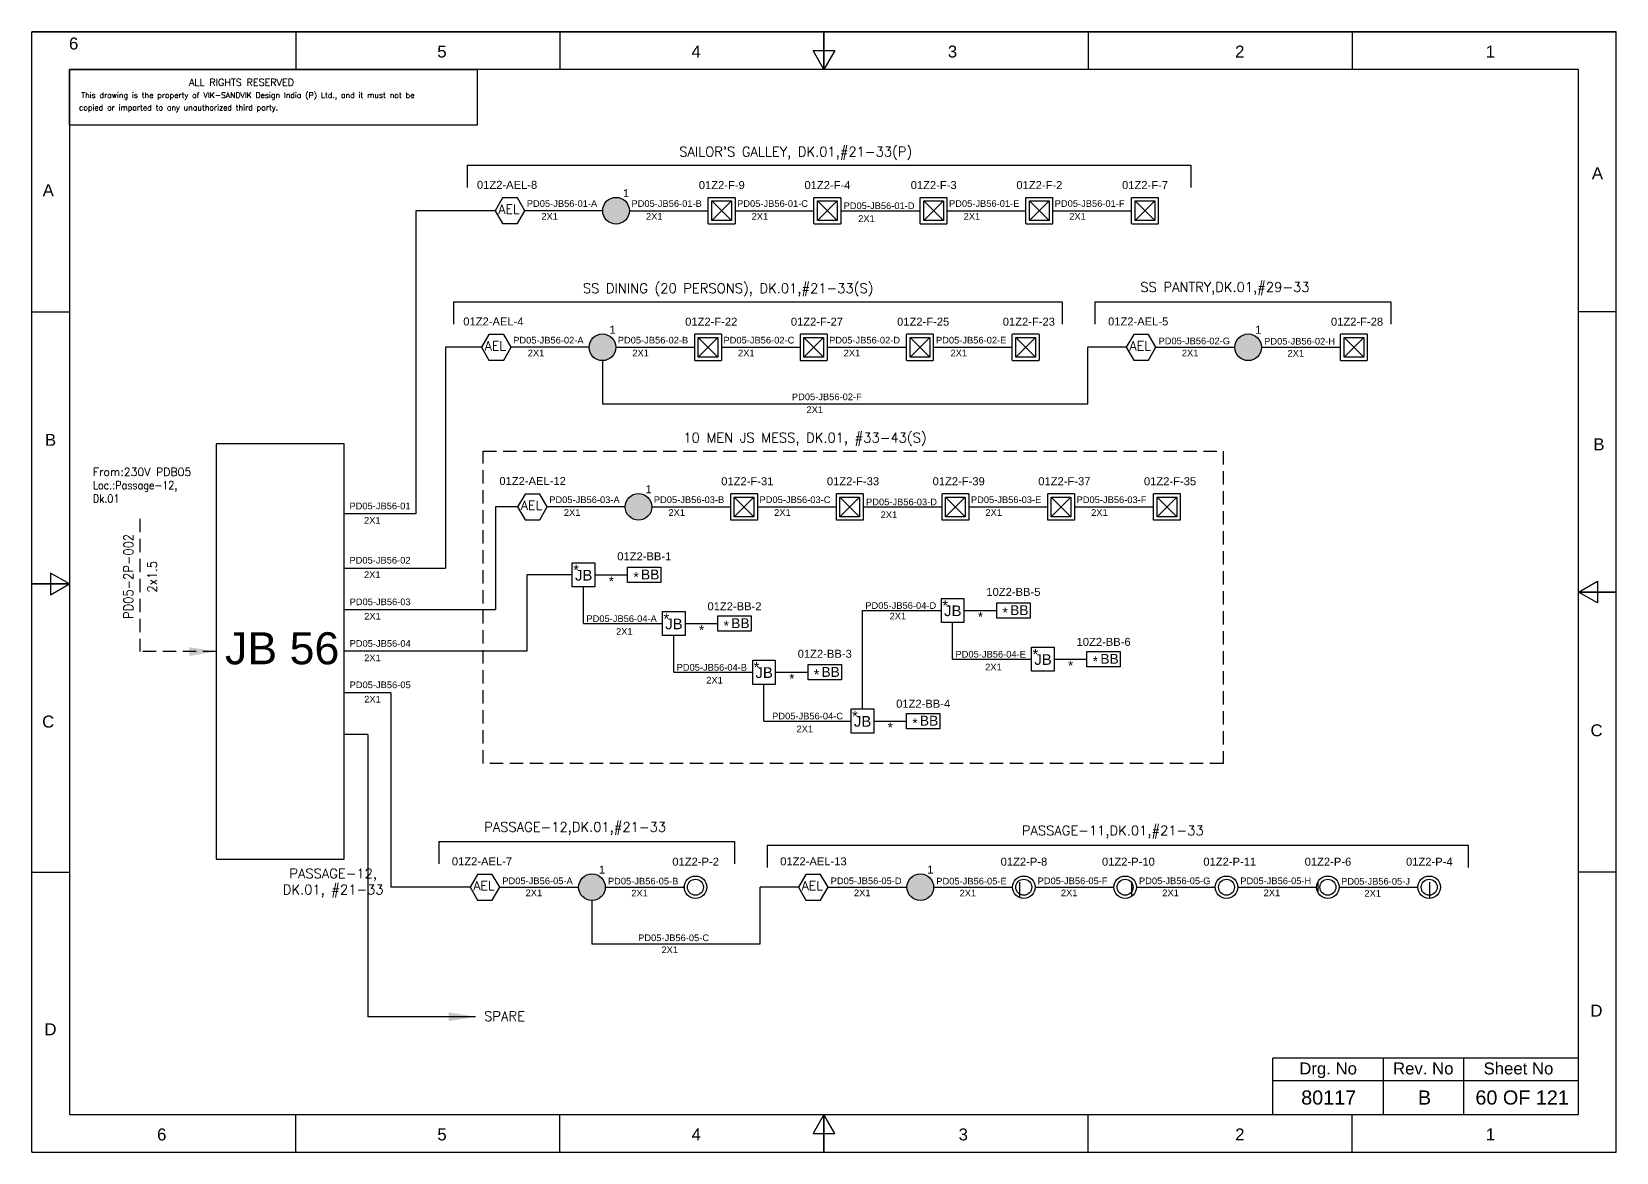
# Model space of a CAD drawing. Header units: inches. Extents: x -3311 to 1429, y -713 to 2436.
# Drawn here: x -2979.2 to -2682.2, y 659.9 to 870 of the extents above; entities that cross this region are included whole.
import ezdxf
from ezdxf.enums import TextEntityAlignment as Align

# ---------------------------------------------------------------- set-up
doc = ezdxf.new("R2010")
doc.units = ezdxf.units.IN
doc.linetypes.add('HIDDEN', pattern=[0.375, 0.25, -0.125])
doc.linetypes.add('SOLID', pattern=[0])
for name, color, linetype in [('BB', 7, 'Continuous'), ('Fmount', 7, 'Continuous'), ('LINE', 3, 'SOLID')]:
    doc.layers.add(name, color=color, linetype=linetype)
for name, color, linetype, lineweight in [('ELEC_TXT-025', 1, 'Continuous', 25), ('HEL-025', 1, 'Continuous', 25), ('HEL-035', 2, 'Continuous', 35)]:
    doc.layers.add(name, color=color, linetype=linetype, lineweight=lineweight)
doc.styles.add('_NORMAL', font='arial.ttf')
doc.styles.add('ROMAN S', font='romans.shx')
doc.styles.add('ROMANS', font='simplex.shx', dxfattribs={"width": 0.88})
doc.styles.get("Standard").update_dxf_attribs({"font": 'arial.ttf'})
doc.dimstyles.get("Standard").update_dxf_attribs({"dimtxt": 0.18, "dimasz": 0.18, "dimexe": 0.18, "dimexo": 0.0625, "dimgap": 0.09, "dimtad": 0, "dimtih": 1, "dimtoh": 1, "dimdec": 4, "dimzin": 0, "dimdsep": 46, "dimtxsty": 'Standard', "dimcen": 0.09, "dimadec": 0, "dimazin": 0, "dimtfac": 1, "dimtdec": 4, "dimtofl": 0, "dimtmove": 0, "dimatfit": 3, "dimfxl": 1, "dimtolj": 1, "dimtzin": 0, "dimarcsym": 0})
pattern_1 = [(0, (0, 0), (0, 6.985), [5.08, -1.905]), (90, (0, 0), (-6.985, 4e-16), [5.08, -1.905])]

# ---------------------------------------------------------------- blocks, each defined once
blk = doc.blocks.new('AEL')
at = {"color": 4}
blk.add_lwpolyline([(989.9752931674598, -190.0937488762077), (992.7522595313308, -190.0937488762077), (994.140742713266, -187.6888254596407), (992.7522595313308, -185.2839020430737), (989.9752931674598, -185.2839020430737), (988.5868099855245, -187.6888254596407)], close=True, dxfattribs=at)
at = {"color": 4, "style": 'ROMANS'}
blk.add_text('AEL', height=1.725, dxfattribs=at).set_placement((989.1959836497424, -188.2711585409042))
blk = doc.blocks.new('AEL_L')
blk.add_blockref('AEL', (0, 0))
blk.add_attdef('TAG_NO', (986.5509174898416, -183.5896636619281), '', height=1.5)
blk = doc.blocks.new('FIXED_KEY_SWITCH')
h = blk.add_hatch(color=1)
h.dxf.hatch_style = 1
edge = h.paths.add_edge_path()
edge.add_arc((848.1293472096052, 1737.458094578189), 2.5, 0, 360)
at = {"color": 1}
blk.add_circle((848.1293472096052, 1737.458094578189), 2.5, dxfattribs=at)
at = {"color": 7, "insert": (849.4370786624187, 1741.499464984656), "char_height": 1.5, "attachment_point": 1, "style": '_NORMAL'}
blk.add_mtext_dynamic_manual_height_columns('1', width=1.5, gutter_width=7.5, heights=[0], dxfattribs=at)
blk = doc.blocks.new('SWT')
blk.add_blockref('FIXED_KEY_SWITCH', (0, 0))
blk.add_attdef('TAG_NO', (844.5529265958943, 1741.112352781243), '', height=1.5)
blk = doc.blocks.new('1')
h = blk.add_hatch()
h.set_pattern_fill('ANGLE', color=6)
h.set_pattern_definition(pattern_1)
h.paths.add_polyline_path([(303.2302353130694, 2044.429466900096, 1), (306.2249300712715, 2044.429466900096, 1)], flags=0)
h.paths.add_polyline_path([(302.6275826921704, 2044.429466900096, 1), (306.8275826921705, 2044.429466900096, 1)])
h.paths.add_polyline_path([(306.2249300712715, 2044.429466900096, -1), (303.2302353130694, 2044.429466900096, -1)], flags=16)
h = blk.add_hatch()
h.set_pattern_fill('ANGLE', color=6)
h.set_pattern_definition(pattern_1)
h.paths.add_polyline_path([(303.2302353130694, 2044.429466900096, 1), (306.2249300712715, 2044.429466900096, 1)])
at = {"color": 6}
for radius in [2.099999999999999, 1.497347379101032]:
    blk.add_circle((304.7275826921705, 2044.429466900096), radius, dxfattribs=at)
blk = doc.blocks.new('LED PENDENT LIGHT 15W')
blk.add_blockref('1', (0, 0))
blk.add_attdef('TAG_NO', (301.6269754207697, 2048.098214413763), '', height=1.5)
blk = doc.blocks.new('LED FLUSH MOUNT')
for p, q in [((114817.5814173525, 79431.82363872256), (114604.2757797349, 79218.75747545897)), ((114604.2757797349, 79431.82363872256), (114817.5814173525, 79218.75747545897))]:
    blk.add_line(p, q)
blk.add_lwpolyline([(114571.9285985437, 79470.29055709078), (114849.9285985437, 79470.29055709078, -0.4142135623730951), (114855.9285985437, 79464.29055709078), (114855.9285985437, 79186.29055709078, -0.4142135623730951), (114849.9285985437, 79180.29055709078), (114571.9285985437, 79180.29055709078, -0.4142135623730951), (114565.9285985437, 79186.29055709078), (114565.9285985437, 79464.29055709078, -0.4142135623730951)], format="xyb", close=True)
blk.add_lwpolyline([(114604.2757797349, 79431.82363872256), (114817.5814173525, 79431.82363872256), (114817.5814173525, 79218.75747545897), (114604.2757797349, 79218.75747545897)], close=True)
blk = doc.blocks.new('LED Flush Mounted Light 22W')
blk.add_blockref('LED FLUSH MOUNT', (0, 0))
at = {"style": 'ROMANS', "width": 0.7}
blk.add_attdef('TAG_NO.:', (113905.2667606234, 79578.64476839203), '', height=250, dxfattribs=at)
blk = doc.blocks.new('fr')
at = {"color": 7, "linetype": 'Continuous'}
for p, q in [((33763.99041882888, 4500.404704292372), (33466.99094982888, 4500.404704292372)), ((33466.99094982888, 4500.404704292372), (33763.99041882888, 4500.404704292372)), ((33466.99094982888, 4290.333634292372), (33466.99094982888, 4500.404704292372)), ((33516.49086132888, 4500.404704292372), (33516.49086132888, 4493.331604292372)), ((33565.99077282888, 4500.404704292372), (33565.99077282888, 4493.331604292372)), ((33615.49068432888, 4500.404704292372), (33615.49068432888, 4493.331604292372)), ((33615.49068432888, 4493.331604292372), (33615.49068432888, 4500.404704292372)), ((33615.49068432888, 4500.404704292372), (33615.49068432888, 4493.331604292372)), ((33664.99059582888, 4500.404704292372), (33664.99059582888, 4493.331604292372)), ((33714.49050732888, 4500.404704292372), (33714.49050732888, 4493.331604292372)), ((33763.99041882888, 4290.333634292372), (33763.99041882888, 4500.404704292372)), ((33763.99041882888, 4290.333634292372), (33763.99041882888, 4500.404704292372)), ((33615.49068432888, 4493.331604292372), (33613.44882182088, 4496.868154292371)), ((33613.44882182088, 4496.868154292371), (33617.53254683689, 4496.868154292371)), ((33617.53254683689, 4496.868154292371), (33615.49068432888, 4493.331604292372)), ((33756.91731882888, 4493.331604292372), (33474.06404982888, 4493.331604292372)), ((33474.06404982888, 4493.331604292372), (33474.06404982888, 4297.406734292372)), ((33756.91731882888, 4297.406734292372), (33756.91731882888, 4493.331604292372)), ((33466.99094982888, 4447.886936792373), (33474.06404982888, 4447.886936792373)), ((33763.99041882888, 4447.886936792373), (33756.91731882888, 4447.886936792373)), ((33474.06404982888, 4396.869169292371), (33470.52749982888, 4398.911031800373)), ((33470.52749982888, 4398.911031800373), (33470.52749982888, 4394.827306784372)), ((33466.99094982888, 4396.869169292371), (33474.06404982888, 4396.869169292371)), ((33474.06404982888, 4396.869169292371), (33466.99094982888, 4396.869169292371)), ((33466.99094982888, 4396.869169292371), (33474.06404982888, 4396.869169292371)), ((33470.52749982888, 4394.827306784372), (33474.06404982888, 4396.869169292371)), ((33756.91731882888, 4395.369169292371), (33760.45386882887, 4397.411031800371)), ((33760.45386882887, 4397.411031800371), (33760.45386882887, 4393.327306784372)), ((33763.99041882888, 4395.369169292371), (33756.91731882888, 4395.369169292371)), ((33760.45386882887, 4393.327306784372), (33756.91731882888, 4395.369169292371)), ((33756.91731882888, 4395.369169292371), (33763.99041882888, 4395.369169292371)), ((33763.99041882888, 4395.369169292371), (33756.91731882888, 4395.369169292371)), ((33466.99094982888, 4342.851401792372), (33474.06404982888, 4342.851401792372)), ((33763.99041882888, 4342.851401792372), (33756.91731882888, 4342.851401792372)), ((33474.06404982888, 4297.406734292372), (33756.91731882888, 4297.406734292372)), ((33516.49086132888, 4290.333634292372), (33516.49086132888, 4297.406734292372)), ((33565.99077282888, 4290.333634292372), (33565.99077282888, 4297.406734292372)), ((33615.49068432888, 4297.406734292372), (33613.44882182088, 4293.870184292372)), ((33615.49068432888, 4290.333634292372), (33615.49068432888, 4297.406734292372)), ((33617.53254683689, 4293.870184292372), (33615.49068432888, 4297.406734292372)), ((33615.49068432888, 4297.406734292372), (33615.49068432888, 4290.333634292372)), ((33615.49068432888, 4290.333634292372), (33615.49068432888, 4297.406734292372)), ((33664.99059582888, 4290.333634292372), (33664.99059582888, 4297.406734292372)), ((33714.49050732888, 4290.333634292372), (33714.49050732888, 4297.406734292372)), ((33613.44882182088, 4293.870184292372), (33617.53254683689, 4293.870184292372)), ((33466.99094982888, 4290.333634292372), (33763.99041882888, 4290.333634292372)), ((33466.99094982888, 4290.333634292372), (33763.99041882888, 4290.333634292372))]:
    blk.add_line(p, q, dxfattribs=at)
at = {"color": 7, "style": '_NORMAL'}
for s, p in [('6', (33474.85554122253, 4498.184568051995)), ('5', (33543.88086868043, 4496.684568051995)), ('4', (33591.52292783513, 4496.684568051995)), ('3', (33639.57026672662, 4496.684568051994)), ('2', (33693.41447692277, 4496.684568051995)), ('1', (33740.39470872623, 4496.684568051995)), ('A', (33760.45386882887, 4473.878661882723)), ('A', (33470.10256842159, 4470.684646417788)), ('B', (33470.52499920517, 4423.895143770592)), ('B', (33760.73536651571, 4423.056339053171)), ('C', (33470.08476970382, 4371.074991954313)), ('C', (33760.28539060379, 4369.440827315858)), ('D', (33760.2726824658, 4316.886883350412)), ('D', (33470.50885169667, 4313.392487638034)), ('6', (33491.36728552911, 4293.686598051996)), ('5', (33543.89261298701, 4293.686598051996)), ('4', (33591.53467214172, 4293.686598051996)), ('3', (33641.59491144936, 4293.686598051996)), ('2', (33693.42622122935, 4293.686598051996)), ('1', (33740.40645303282, 4293.686598051996))]:
    blk.add_text(s, height=2.245709249999999, dxfattribs=at).set_placement(p, align=Align.MIDDLE_CENTER)
blk = doc.blocks.new('bunk_light')
blk.add_lwpolyline([(17772.6153376319, 202985.8680182989), (18111.61633732123, 202985.8680182989), (18111.61633732123, 202830.1958095438), (17772.6153376319, 202830.1958095438)], close=True)
at = {"char_height": 100, "attachment_point": 1}
for s, insert in [('*', (17831.10352993814, 202936.6558869556)), ('BB', (17909.15859820797, 202961.6062440904))]:
    blk.add_mtext_dynamic_manual_height_columns(s, width=182.5954301011697, gutter_width=7.5, heights=[0], dxfattribs=dict(at, insert=insert))
blk = doc.blocks.new('LED_BUNK _LIGHT')
at = {"xscale": 0.8, "yscale": 0.8, "zscale": 0.8}
blk.add_blockref('bunk_light', (4435.88410588033, 38936.16159859719), dxfattribs=at)
at = {"style": 'ROMAN S', "width": 0.7}
blk.add_attdef('TAG_NO:', text='', height=250, dxfattribs=at).set_placement((18766.52006118232, 201415.2856696852), align=Align.CENTER)
blk = doc.blocks.new('A$C4BAD7D21')
at = {"layer": 'HEL-025'}
blk.add_lwpolyline([(-34000.00013845507, -7.23888515495e-05), (-34000.00013845501, 2086.008166713233), (-18713.72949524718, 2086.008166713277), (-18713.72949524724, -7.23888078937e-05)], close=True, dxfattribs=at)
at = {"layer": 'HEL-025', "style": 'ROMANS'}
for s, p in [('This drawing is the property of VIK-SANDVIK Design India (P) Ltd., and it must not be', (-33557.56104603212, 1015.847137906297)), (' copied or imparted to any unauthorized third party.', (-33784.71575493622, 550.1417873854515))]:
    blk.add_text(s, height=210, dxfattribs=at).set_placement(p)
at = {"layer": 'HEL-035', "style": 'ROMANS'}
blk.add_text('     ALL RIGHTS RESERVED', height=262.5, dxfattribs=at).set_placement((-30497.35732344113, 1475.667350434829))
blk = doc.blocks.new('JB')
blk.add_lwpolyline([(1661.354836109819, 1973.015490007485), (1665.586223044087, 1973.015490007485), (1665.586223044087, 1968.503420436695), (1661.354836109819, 1968.503420436695)], close=True)
at = {"color": 7}
for s, p in [('*', (1661.53748470097, 1970.678877920027)), ('JB', (1661.872987417942, 1969.694719180602))]:
    blk.add_text(s, height=2, dxfattribs=at).set_placement(p)
blk = doc.blocks.new('JB_FOR_BUNKLIGHT')
blk.add_blockref('JB', (0, 0))
blk.add_attdef('TAG_NO:', (1659.455903581978, 1975.187334368848), '', height=1.5)

msp = doc.modelspace()

# ---------------------------------------------------------------- linework, layer by layer
for p, q in [((-2897.598123908577, 845.0020153638379, -0.0541218630375611), (-2761.977433858768, 845.0020153638374, -0.0541218630375611)), ((-2907.236398901956, 836.4529410288523), (-2907.236398901956, 779.6333401261328)), ((-2892.354544096833, 836.4529410288533), (-2907.236398901956, 836.4529410288521)), ((-2872.197061469822, 836.4529410288533), (-2886.800611369091, 836.4529410288533)), ((-2900.154039118115, 819.3924251203642, -0.0541218630375611), (-2786.106394041088, 819.3924251203633, -0.0541218630375611)), ((-2779.945522860536, 819.3924251203653, -0.0541218630375611), (-2724.482423538941, 819.3924251203653, -0.0541218630375611)), ((-2901.660326112952, 810.8433507853795), (-2901.66032611295, 769.4662930961567)), ((-2894.910459306371, 810.8433507853796), (-2901.660326112951, 810.8433507853796)), ((-2874.752976679359, 810.8433507853796), (-2889.356526578629, 810.8433507853796)), ((-2774.06385989764, 810.8433507853805), (-2781.239846345302, 810.8433507853803)), ((-2867.991083368917, 780.9311642949815), (-2882.594633268187, 780.9311642949815)), ((-2873.674830776088, 768.1847706564133), (-2867.529239633309, 768.1847706564133)), ((-2804.493856807531, 761.512659866137), (-2798.348265664752, 761.512659866137)), ((-2856.763720302699, 759.0527589773906), (-2850.61812915992, 759.0527589773906)), ((-2886.397747438802, 753.8630308242937), (-2920.642749246471, 753.8630308242937)), ((-2787.582746334142, 752.3806481871143), (-2781.437155191363, 752.3806481871143)), ((-2839.852609829311, 749.9207472983674), (-2833.707018686533, 749.9207472983674)), ((-2911.898166883955, 746.0613996883612), (-2920.642749246471, 746.0613996883612)), ((-2911.898166883955, 746.0613996883617), (-2911.898166883955, 709.6340230777123)), ((-2821.40496728092, 740.7887356193446), (-2815.259376138141, 740.7887356193446)), ((-2916.229251676981, 738.2597685524288), (-2920.642749246471, 738.2597685524288)), ((-2916.229251676981, 738.2597685524298), (-2916.229251676981, 685.3563396175022)), ((-2902.938017569736, 718.1830974126968, -0.0541218630375611), (-2847.474918248141, 718.1830974126968, -0.0541218630375611)), ((-2841.399144523947, 717.529091607972, -0.0541218630375611), (-2710.00054091329, 717.529091607972, -0.0541218630375611)), ((-2897.056354606839, 709.6340230777123), (-2911.898166883955, 709.6340230777123)), ((-2835.517481561052, 709.6340230777133), (-2842.693468008714, 709.6340230777128))]:
    msp.add_line(p, q)
at = {"color": 7, "linetype": 'Continuous'}
for p, q in [((-2689.293606721215, 677.6092398497047), (-2746.612481224929, 677.6092398497047)), ((-2746.612481224929, 667.0134650341498), (-2746.612481224929, 677.6092398497047)), ((-2725.839879569355, 667.0134650341498), (-2725.839879569355, 677.6092398497047)), ((-2710.823609813735, 667.0134650341498), (-2710.823609813735, 677.6092398497047)), ((-2746.612481224929, 673.426444778227), (-2689.293606721215, 673.426444778227))]:
    msp.add_line(p, q, dxfattribs=at)
msp.add_lwpolyline([(-2920.642749246471, 792.7636830717903), (-2944.64502550165, 792.7636830717903), (-2944.64502550165, 714.8627637855988), (-2920.642749246471, 714.8627637855988)], close=True)
at = {"linetype": 'HIDDEN', "ltscale": 10}
msp.add_lwpolyline([(-2894.600973792629, 791.3761577281234), (-2755.877686727777, 791.3761577281236), (-2755.877686727777, 732.8427629573526), (-2894.600973792629, 732.8427629573524)], close=True, dxfattribs=at)
msp.add_lwpolyline([(-2958.951116117716, 778.6910167457218), (-2958.951116117716, 753.8132234286944)], dxfattribs=at)
at = {"layer": 'LINE', "color": 0}
for p, q in [((-2897.598123908578, 845.0020153638379, -0.0541218630375611), (-2897.598123908578, 840.8124655550328, -0.0541218630375611)), ((-2761.977433858767, 845.0020153638379, -0.0541218630375611), (-2761.977433858767, 840.8124655550328, -0.0541218630375611)), ((-2867.197061469822, 836.4529410288533), (-2852.401644463567, 836.4529410288533)), ((-2847.390444463567, 836.4529410288533), (-2832.595027457312, 836.4529410288533)), ((-2827.583827457312, 836.4529410288533), (-2812.683867847126, 836.4529410288533)), ((-2807.672667847127, 836.4529410288533), (-2792.877250840872, 836.4529410288533)), ((-2787.866050840872, 836.4529410288533), (-2773.070633834617, 836.4529410288533)), ((-2900.154039118115, 819.3924251203642, -0.0541218630375611), (-2900.154039118115, 815.2028753115592, -0.0541218630375611)), ((-2786.106394041088, 819.3924251203642, -0.0541218630375611), (-2786.106394041088, 815.2028753115592, -0.0541218630375611)), ((-2779.945522860537, 819.3924251203653, -0.0541218630375611), (-2779.945522860537, 815.2028753115596, -0.0541218630375611)), ((-2724.482423538941, 819.3924251203653, -0.0541218630375611), (-2724.482423538941, 815.2028753115596, -0.0541218630375611)), ((-2869.75297667936, 810.8433507853796), (-2854.957559673104, 810.8433507853796)), ((-2849.946359673105, 810.8433507853796), (-2835.15094266685, 810.8433507853796)), ((-2830.13974266685, 810.8433507853803), (-2815.239783056664, 810.8433507853803)), ((-2810.228583056664, 810.8433507853803), (-2795.433166050409, 810.8433507853803)), ((-2768.509927169898, 810.8433507853805), (-2753.714510163643, 810.8433507853805)), ((-2748.714510163643, 810.8433507853805), (-2733.919093157388, 810.8433507853805)), ((-2907.236398901956, 779.6333401261328), (-2920.642749246472, 779.6333401261328)), ((-2888.148565995929, 780.931164294981), (-2892.302653567098, 780.931164294981)), ((-2892.302653567098, 780.931164294981), (-2892.302653567098, 761.6646619602252)), ((-2862.991083368917, 780.9311642949815), (-2848.195666362662, 780.9311642949815)), ((-2843.184466362662, 780.9311642949815), (-2828.389049356407, 780.9311642949815)), ((-2823.377849356409, 780.9311642949815), (-2808.582432350154, 780.9311642949815)), ((-2803.571232350156, 780.9311642949815), (-2788.7758153439, 780.9311642949815)), ((-2783.764615343901, 780.931164294982), (-2768.969198337646, 780.931164294982)), ((-2920.642749246471, 769.4662930961563), (-2901.66032611295, 769.4662930961567)), ((-2877.906217710355, 768.1847706564135), (-2886.397747438801, 768.1847706564135)), ((-2886.397747438801, 768.1847706564135), (-2886.397747438802, 753.8630308242937)), ((-2875.790524243222, 759.0527589773908), (-2875.790524243222, 765.9287358710183)), ((-2920.642749246472, 761.6646619602243), (-2892.302653567097, 761.664661960225)), ((-2823.520660748054, 743.0447704047401), (-2823.520660748054, 761.5126598661366)), ((-2823.520660748054, 761.512659866137), (-2808.725243741799, 761.512659866137)), ((-2875.790524243222, 759.0527589773908), (-2860.995107236967, 759.0527589773908)), ((-2806.609550274664, 752.3806481871145), (-2806.609550274664, 759.256625080742)), ((-2858.879413769834, 749.9207472983678), (-2858.879413769834, 756.7967241919953)), ((-2806.609550274664, 752.3806481871145), (-2791.814133268409, 752.3806481871145)), ((-2858.879413769834, 749.9207472983678), (-2844.083996763579, 749.9207472983678)), ((-2841.968303296445, 740.7887356193448), (-2841.968303296445, 747.6647125129723)), ((-2841.968303296445, 740.7887356193448), (-2825.636354215188, 740.7887356193448)), ((-2902.938017569736, 718.1830974126968, -0.0541218630375611), (-2902.938017569736, 713.9935476038918, -0.0541218630375611)), ((-2847.474918248141, 718.1830974126968, -0.0541218630375611), (-2847.474918248141, 713.9935476038918, -0.0541218630375611)), ((-2841.399144523949, 717.529091607972, -0.0541218630375611), (-2841.399144523949, 713.3395417991667, -0.0541218630375611)), ((-2710.000540913289, 717.529091607972, -0.0541218630375611), (-2710.000540913289, 713.3395417991667, -0.0541218630375611)), ((-2891.502421879097, 709.6340230777123), (-2876.707004872843, 709.6340230777123)), ((-2871.707004872842, 709.6340230777123), (-2856.911587866587, 709.6340230777123)), ((-2829.963548833309, 709.6340230777133), (-2815.168131827054, 709.6340230777133)), ((-2810.168131827055, 709.6340230777133), (-2795.3727148208, 709.6340230777133)), ((-2791.172714820799, 709.6340230777133), (-2776.377297814544, 709.6340230777133)), ((-2772.177297814544, 709.6340230777133, -0.0270609315187806), (-2757.38188080829, 709.6340230777133, -0.0270609315187806)), ((-2753.18188080829, 709.6340230777133, -0.0541218630375612), (-2738.386463802036, 709.6340230777133, -0.0541218630375612)), ((-2734.186463802036, 709.6340230777137, -0.0811827945563418), (-2719.391046795781, 709.6340230777137, -0.0811827945563418))]:
    msp.add_line(p, q, dxfattribs=at)
at = {"layer": 'LINE', "color": 7}
for p, q in [((-2781.239846345302, 800.2186448073079), (-2781.239846345302, 810.8433507853803)), ((-2872.252976679359, 808.3433507853803), (-2872.252976679359, 800.2186448073079)), ((-2872.252976679359, 800.2186448073079), (-2781.239846345302, 800.2186448073079)), ((-2874.207004872843, 707.1340230777128), (-2874.207004872843, 699.0093170996406)), ((-2842.693468008714, 699.0093170996406), (-2842.693468008714, 709.6340230777128)), ((-2874.207004872843, 699.0093170996406), (-2842.693468008714, 699.0093170996406))]:
    msp.add_line(p, q, dxfattribs=at)

# ---------------------------------------------------------------- block references
for name, p in [('fr', (-36446.2109255501, -3630.393269258223)), ('SWT', (-3717.826408679427, -901.0051535493359)), ('SWT', (-3720.382323888964, -926.6147437928091)), ('SWT', (-3599.343857373249, -926.6147437928082)), ('SWT', (-3713.620430578522, -956.5269302832074)), ('JB_FOR_BUNKLIGHT', (-4539.261053820174, -1202.574684565677)), ('JB_FOR_BUNKLIGHT', (-4470.080079851617, -1209.246795355953)), ('JB_FOR_BUNKLIGHT', (-4522.349943346787, -1211.7066962447)), ('JB_FOR_BUNKLIGHT', (-4453.16896937823, -1218.378807034976)), ('JB_FOR_BUNKLIGHT', (-4505.438832873398, -1220.838707923723)), ('JB_FOR_BUNKLIGHT', (-4486.991190325007, -1229.970719602745)), ('SWT', (-3722.336352082447, -1027.824071500477)), ('SWT', (-3660.797479036661, -1027.824071500476))]:
    msp.add_blockref(name, p)
ref = msp.add_blockref('AEL_L', (-3880.941354082358, 1024.141766488493))
ref.add_attrib('TAG_NO', '01Z2-AEL-8', (-2895.769122041073, 840.5521028265667), dxfattribs={"color": 4, "height": 1.5})
ref = msp.add_blockref('AEL_L', (-3883.497269291896, 998.5321762450208))
ref.add_attrib('TAG_NO', '01Z2-AEL-4', (-2898.325037250611, 814.942512583093), dxfattribs={"color": 4, "height": 1.5})
ref = msp.add_blockref('AEL_L', (-3762.650669883164, 998.5321762450213))
ref.add_attrib('TAG_NO', '01Z2-AEL-5', (-2777.478437841879, 814.942512583093), dxfattribs={"color": 4, "height": 1.5})
ref = msp.add_blockref('AEL_L', (-3876.735375981453, 968.619989754622))
ref.add_attrib('TAG_NO', '01Z2-AEL-12', (-2891.563143940168, 785.0303260926948), dxfattribs={"color": 4, "height": 1.5})
ref = msp.add_blockref('AEL_L', (-3885.643164592364, 897.3228485373528))
ref.add_attrib('TAG_NO', '01Z2-AEL-7', (-2900.470932551079, 713.7331848754249), dxfattribs={"color": 4, "height": 1.5})
ref = msp.add_blockref('LED PENDENT LIGHT 15W', (-3159.539170558758, -1334.795443822383))
ref.add_attrib('TAG_NO', '01Z2-P-2', (-2859.150224416936, 713.6713667149661), dxfattribs={"height": 1.5})
ref = msp.add_blockref('AEL_L', (-3824.104291546575, 897.3228485373538))
ref.add_attrib('TAG_NO', '01Z2-AEL-13', (-2838.932059505291, 713.7331848754255), dxfattribs={"color": 4, "height": 1.5})
ref = msp.add_blockref('LED PENDENT LIGHT 15W', (-3098.00029751297, -1334.795443822383))
ref.add_attrib('TAG_NO', '01Z2-P-8', (-2797.611351371148, 713.6713667149664), dxfattribs={"height": 1.5})
ref = msp.add_blockref('LED PENDENT LIGHT 15W', (-3079.004880506714, -1334.795443822383, -0.0270609315187806))
ref.add_attrib('TAG_NO', '01Z2-P-10', (-2778.615934364893, 713.6713667149664, -0.0270609315187806), dxfattribs={"height": 1.5})
ref = msp.add_blockref('LED PENDENT LIGHT 15W', (-3060.00946350046, -1334.795443822383, -0.0541218630375612))
ref.add_attrib('TAG_NO', '01Z2-P-11', (-2759.620517358639, 713.6713667149664, -0.0541218630375612), dxfattribs={"height": 1.5})
ref = msp.add_blockref('LED PENDENT LIGHT 15W', (-3041.014046494206, -1334.795443822383, -0.0811827945563418))
ref.add_attrib('TAG_NO', '01Z2-P-6', (-2740.625100352385, 713.6713667149664, -0.0811827945563418), dxfattribs={"height": 1.5})
ref = msp.add_blockref('LED PENDENT LIGHT 15W', (-3022.018629487951, -1334.795443822382, -0.0811827945563418))
ref.add_attrib('TAG_NO', '01Z2-P-4', (-2721.629683346129, 713.671366714967, -0.0811827945563418), dxfattribs={"height": 1.5})
at = {"layer": 'BB'}
ref = msp.add_blockref('LED_BUNK _LIGHT', (-3297.316855336023, -3868.905236812664), dxfattribs=dict(at, xscale=0.02304, yscale=0.02304, zscale=0.02304))
ref.add_attrib('TAG_NO:', '01Z2-BB-1', dxfattribs={"layer": '0', "height": 1.5}).set_placement((-2864.404419485973, 770.4649174870915, 2.336441878582653e-06), align=Align.BOTTOM_CENTER)
ref = msp.add_blockref('LED_BUNK _LIGHT', (-3228.135881367466, -3875.577347602941), dxfattribs=dict(at, xscale=0.02304, yscale=0.02304, zscale=0.02304))
ref.add_attrib('TAG_NO:', '10Z2-BB-5', dxfattribs={"layer": '0', "height": 1.5}).set_placement((-2795.223445517416, 763.7928066968142, 2.336441878582653e-06), align=Align.BOTTOM_CENTER)
ref = msp.add_blockref('LED_BUNK _LIGHT', (-3280.405744862634, -3878.037248491687), dxfattribs=dict(at, xscale=0.02304, yscale=0.02304, zscale=0.02304))
ref.add_attrib('TAG_NO:', '01Z2-BB-2', dxfattribs={"layer": '0', "height": 1.5}).set_placement((-2847.493309012584, 761.098658325916, 2.336441878582653e-06), align=Align.BOTTOM_CENTER)
ref = msp.add_blockref('LED_BUNK _LIGHT', (-3211.224770894077, -3884.709359281963), dxfattribs=dict(at, xscale=0.02304, yscale=0.02304, zscale=0.02304))
ref.add_attrib('TAG_NO:', '10Z2-BB-6', dxfattribs={"layer": '0', "height": 1.5}).set_placement((-2778.312335044027, 754.4265475356395, 2.336441878582653e-06), align=Align.BOTTOM_CENTER)
ref = msp.add_blockref('LED_BUNK _LIGHT', (-3263.494634389247, -3887.16926017071), dxfattribs=dict(at, xscale=0.02304, yscale=0.02304, zscale=0.02304))
ref.add_attrib('TAG_NO:', '01Z2-BB-3', dxfattribs={"layer": '0', "height": 1.5}).set_placement((-2830.582198539198, 752.2008941290455, 2.336441878582653e-06), align=Align.BOTTOM_CENTER)
ref = msp.add_blockref('LED_BUNK _LIGHT', (-3245.046991840855, -3896.301271849733), dxfattribs=dict(at, xscale=0.02304, yscale=0.02304, zscale=0.02304))
ref.add_attrib('TAG_NO:', '01Z2-BB-4', dxfattribs={"layer": '0', "height": 1.5}).set_placement((-2812.134555990805, 742.83463496787, 2.336441878582653e-06), align=Align.BOTTOM_CENTER)
at = {"layer": 'ELEC_TXT-025', "color": 0, "xscale": 0.005, "yscale": 0.005, "zscale": 0.005}
msp.add_blockref('A$C4BAD7D21', (-2802.146875028939, 852.5082942005834), dxfattribs=at)
at = {"layer": 'Fmount'}
ref = msp.add_blockref('LED Flush Mounted Light 22W', (-4832.100890646403, -534.288079797675), dxfattribs=dict(at, xscale=0.01728, yscale=0.01728, zscale=0.01728))
ref.add_attrib('TAG_NO.:', '01Z2-F-9', dxfattribs={"layer": '0', "height": 1.5}).set_placement((-2854.187406542198, 840.0574310152623), align=Align.BOTTOM_LEFT)
ref = msp.add_blockref('LED Flush Mounted Light 22W', (-4812.294273640147, -534.288079797675), dxfattribs=dict(at, xscale=0.01728, yscale=0.01728, zscale=0.01728))
ref.add_attrib('TAG_NO.:', '01Z2-F-4', dxfattribs={"layer": '0', "height": 1.5}).set_placement((-2834.380789535942, 840.0574310152623), align=Align.BOTTOM_LEFT)
ref = msp.add_blockref('LED Flush Mounted Light 22W', (-4792.383114029963, -534.288079797675), dxfattribs=dict(at, xscale=0.01728, yscale=0.01728, zscale=0.01728))
ref.add_attrib('TAG_NO.:', '01Z2-F-3', dxfattribs={"layer": '0', "height": 1.5}).set_placement((-2814.469629925757, 840.0574310152623), align=Align.BOTTOM_LEFT)
ref = msp.add_blockref('LED Flush Mounted Light 22W', (-4772.576497023707, -534.288079797675), dxfattribs=dict(at, xscale=0.01728, yscale=0.01728, zscale=0.01728))
ref.add_attrib('TAG_NO.:', '01Z2-F-2', dxfattribs={"layer": '0', "height": 1.5}).set_placement((-2794.663012919502, 840.0574310152623), align=Align.BOTTOM_LEFT)
ref = msp.add_blockref('LED Flush Mounted Light 22W', (-4752.769880017452, -534.2880797976759), dxfattribs=dict(at, xscale=0.01728, yscale=0.01728, zscale=0.01728))
ref.add_attrib('TAG_NO.:', '01Z2-F-7', dxfattribs={"layer": '0', "height": 1.5}).set_placement((-2774.856395913247, 840.0574310152623), align=Align.BOTTOM_LEFT)
ref = msp.add_blockref('LED Flush Mounted Light 22W', (-4834.65680585594, -559.8976700411486), dxfattribs=dict(at, xscale=0.01728, yscale=0.01728, zscale=0.01728))
ref.add_attrib('TAG_NO.:', '01Z2-F-22', dxfattribs={"layer": '0', "height": 1.5}).set_placement((-2856.743321751735, 814.4478407717888), align=Align.BOTTOM_LEFT)
ref = msp.add_blockref('LED Flush Mounted Light 22W', (-4814.850188849685, -559.8976700411486), dxfattribs=dict(at, xscale=0.01728, yscale=0.01728, zscale=0.01728))
ref.add_attrib('TAG_NO.:', '01Z2-F-27', dxfattribs={"layer": '0', "height": 1.5}).set_placement((-2836.936704745479, 814.4478407717888), align=Align.BOTTOM_LEFT)
ref = msp.add_blockref('LED Flush Mounted Light 22W', (-4794.939029239499, -559.8976700411486), dxfattribs=dict(at, xscale=0.01728, yscale=0.01728, zscale=0.01728))
ref.add_attrib('TAG_NO.:', '01Z2-F-25', dxfattribs={"layer": '0', "height": 1.5}).set_placement((-2817.025545135295, 814.4478407717893), align=Align.BOTTOM_LEFT)
ref = msp.add_blockref('LED Flush Mounted Light 22W', (-4775.132412233244, -559.8976700411486), dxfattribs=dict(at, xscale=0.01728, yscale=0.01728, zscale=0.01728))
ref.add_attrib('TAG_NO.:', '01Z2-F-23', dxfattribs={"layer": '0', "height": 1.5}).set_placement((-2797.218928129039, 814.4478407717893), align=Align.BOTTOM_LEFT)
ref = msp.add_blockref('LED Flush Mounted Light 22W', (-4713.618339340224, -559.8976700411476), dxfattribs=dict(at, xscale=0.01728, yscale=0.01728, zscale=0.01728))
ref.add_attrib('TAG_NO.:', '01Z2-F-28', dxfattribs={"layer": '0', "height": 1.5}).set_placement((-2735.704855236019, 814.4478407717899), align=Align.BOTTOM_LEFT)
ref = msp.add_blockref('LED Flush Mounted Light 22W', (-4827.894912545499, -589.8098565315468), dxfattribs=dict(at, xscale=0.01728, yscale=0.01728, zscale=0.01728))
ref.add_attrib('TAG_NO.:', '01Z2-F-31', dxfattribs={"layer": '0', "height": 1.5}).set_placement((-2849.981428441293, 784.5356542813905), align=Align.BOTTOM_LEFT)
ref = msp.add_blockref('LED Flush Mounted Light 22W', (-4808.088295539242, -589.8098565315468), dxfattribs=dict(at, xscale=0.01728, yscale=0.01728, zscale=0.01728))
ref.add_attrib('TAG_NO.:', '01Z2-F-33', dxfattribs={"layer": '0', "height": 1.5}).set_placement((-2830.174811435036, 784.5356542813905), align=Align.BOTTOM_LEFT)
ref = msp.add_blockref('LED Flush Mounted Light 22W', (-4788.281678532989, -589.8098565315472), dxfattribs=dict(at, xscale=0.01728, yscale=0.01728, zscale=0.01728))
ref.add_attrib('TAG_NO.:', '01Z2-F-39', dxfattribs={"layer": '0', "height": 1.5}).set_placement((-2810.368194428785, 784.5356542813901), align=Align.BOTTOM_LEFT)
ref = msp.add_blockref('LED Flush Mounted Light 22W', (-4768.475061526736, -589.8098565315468), dxfattribs=dict(at, xscale=0.01728, yscale=0.01728, zscale=0.01728))
ref.add_attrib('TAG_NO.:', '01Z2-F-37', dxfattribs={"layer": '0', "height": 1.5}).set_placement((-2790.56157742253, 784.5356542813905), align=Align.BOTTOM_LEFT)
ref = msp.add_blockref('LED Flush Mounted Light 22W', (-4748.668444520481, -589.8098565315463), dxfattribs=dict(at, xscale=0.01728, yscale=0.01728, zscale=0.01728))
ref.add_attrib('TAG_NO.:', '01Z2-F-35', dxfattribs={"layer": '0', "height": 1.5}).set_placement((-2770.754960416276, 784.535654281391), align=Align.BOTTOM_LEFT)

# ---------------------------------------------------------------- texts
at = {"color": 7}
for s, height, p in [('PD05-JB56-01-A', 1.25, (-2886.420494968237, 837.1688608659889, 0.077492491448849)), ('PD05-JB56-01-B', 1.25, (-2866.816945068967, 837.1688608659889, 0.077492491448849)), ('PD05-JB56-01-C', 1.25, (-2847.010328062713, 837.1688608659889, 0.077492491448849)), ('PD05-JB56-01-D', 1.25, (-2827.04759810241, 836.7557119486592, 0.077492491448849)), ('PD05-JB56-01-E', 1.25, (-2807.292551446273, 837.1688608659889, 0.077492491448849)), ('PD05-JB56-01-F', 1.25, (-2787.48593436666, 837.1694159346057, 0.077492491448849)), ('2X1', 1.25, (-2883.689540954328, 834.7659416208681)), ('2X1', 1.25, (-2864.085991055059, 834.7659416208681)), ('2X1', 1.25, (-2844.279374048804, 834.7659416208681)), ('2X1', 1.25, (-2824.316644088501, 834.3527927035383)), ('2X1', 1.25, (-2804.561597432363, 834.7659416208681)), ('2X1', 1.25, (-2784.75498035275, 834.7664966894844)), ('PD05-JB56-02-A', 1.25, (-2888.976410104417, 811.559825691132, 0.077492491448849)), ('PD05-JB56-02-B', 1.25, (-2869.372860205148, 811.559825691132, 0.077492491448849)), ('PD05-JB56-02-C', 1.25, (-2849.566243198893, 811.559825691132, 0.077492491448849)), ('PD05-JB56-02-D', 1.25, (-2829.759626192638, 811.559825691132, 0.077492491448849)), ('PD05-JB56-02-E', 1.25, (-2809.735561291233, 811.5598256911325, 0.077492491448849)), ('PD05-JB56-02-G', 1.25, (-2768.019449965695, 811.4158512610211)), ('PD05-JB56-02-H', 1.25, (-2748.224742558253, 811.3607975139058, -0.0270609315187806)), ('2X1', 1.25, (-2886.245456090508, 809.1569064460107)), ('2X1', 1.25, (-2866.641906191238, 809.1569064460107)), ('2X1', 1.25, (-2846.835289184983, 809.1569064460107)), ('2X1', 1.25, (-2827.028672178728, 809.1569064460107)), ('2X1', 1.25, (-2807.004607277324, 809.1569064460114)), ('2X1', 1.25, (-2763.648741409924, 809.1616973844757)), ('2X1', 1.25, (-2743.854034003397, 809.106576021093, -0.0270609315187806)), ('PD05-JB56-02-F', 1.25, (-2836.738864629836, 800.93511971306, 0.077492491448849)), ('2X1', 1.25, (-2834.007910615927, 798.5322004679391)), ('PD05-JB56-01', 1.25, (-2919.665528667512, 780.4734347874838)), ('PD05-JB56-03-A', 1.25, (-2882.214516867332, 781.647084132117, 0.077492491448849)), ('PD05-JB56-03-B', 1.25, (-2862.610966968063, 781.647084132117, 0.077492491448849)), ('PD05-JB56-03-C', 1.25, (-2842.804349961808, 781.647084132117, 0.077492491448849)), ('PD05-JB56-03-D', 1.25, (-2822.841620001506, 781.2339352147873, 0.077492491448849)), ('PD05-JB56-03-E', 1.25, (-2803.191115949301, 781.647084132117, 0.077492491448849)), ('PD05-JB56-03-F', 1.25, (-2783.384498869689, 781.6476392007347, 0.077492491448849)), ('2X1', 1.25, (-2916.934585927245, 777.7797909954387)), ('2X1', 1.25, (-2879.483562853423, 779.2441648869961)), ('2X1', 1.25, (-2859.880012954154, 779.2441648869961)), ('2X1', 1.25, (-2840.073395947899, 779.2441648869961)), ('2X1', 1.25, (-2820.110665987596, 778.8310159696662)), ('2X1', 1.25, (-2800.460161935393, 779.2441648869957)), ('2X1', 1.25, (-2780.653544855781, 779.244719955614)), ('PD05-JB56-02', 1.25, (-2919.665528667512, 770.3063877575078)), ('2X1', 1.25, (-2916.934585927245, 767.6127439654628)), ('*', 1.8, (-2871.069658968145, 766.0880823364944)), ('PD05-JB56-03', 1.25, (-2919.635294439544, 762.5047566215762)), ('2X1', 1.25, (-2916.904351699276, 759.8111128295312)), ('PD05-JB56-04-A', 1.25, (-2875.25429488832, 759.3555298971959, 0.07749249144884898)), ('PD05-JB56-04-D', 1.25, (-2822.984431393152, 761.8154307859421, 0.07749249144884898)), ('2X1', 1.25, (-2818.429075322224, 759.8309388489643)), ('*', 1.8, (-2801.888684999587, 759.4159715462181)), ('2X1', 1.25, (-2869.693580640859, 756.9526106520748)), ('*', 1.8, (-2854.158548494755, 756.9560706574716)), ('PD05-JB56-04', 1.25, (-2919.635294439542, 754.7031254856456)), ('2X1', 1.25, (-2916.904351699276, 752.0094816936007)), ('PD05-JB56-04-B', 1.25, (-2858.343184414933, 750.2235182181729, 0.07749249144884898)), ('PD05-JB56-04-E', 1.25, (-2806.073320919763, 752.6834191069205, 0.07749249144884898)), ('2X1', 1.25, (-2800.512606672302, 750.280499861799)), ('*', 1.8, (-2784.977574526198, 750.2839598671953)), ('2X1', 1.25, (-2852.782470167472, 747.8205989730518)), ('*', 1.8, (-2837.247438021368, 747.8240589784484)), ('PD05-JB56-05', 1.25, (-2919.635294439542, 746.9513017453123)), ('2X1', 1.25, (-2916.904351699276, 744.2576579532674)), ('PD05-JB56-04-C', 1.25, (-2840.441330728483, 741.0915065391499, 0.07749249144884898)), ('2X1', 1.25, (-2835.871359694082, 738.6885872940288)), ('*', 1.8, (-2818.799795472976, 738.6920472994257)), ('PD05-JB56-05-A', 1.25, (-2891.011944674895, 710.2065235533528)), ('PD05-JB56-05-B', 1.25, (-2871.217237267453, 710.1514698062373, -0.0270609315187806)), ('PD05-JB56-05-D', 1.25, (-2829.473071629107, 710.2065235533537)), ('PD05-JB56-05-E', 1.25, (-2809.678364221665, 710.1514698062382, -0.0270609315187806)), ('PD05-JB56-05-F', 1.25, (-2790.682237616766, 710.2064967799288, -0.0270609315187806)), ('PD05-JB56-05-G', 1.25, (-2771.686820610415, 710.2065059127466, -0.0270609315187806)), ('PD05-JB56-05-H', 1.25, (-2752.691403604162, 710.2065059127466, -0.0541218630375612)), ('PD05-JB56-05-J', 1.25, (-2733.802310467141, 710.11218156848, -0.0811827945563418)), ('2X1', 1.25, (-2886.641236119124, 707.9523696768074)), ('2X1', 1.25, (-2866.846528712596, 707.8972483134253, -0.0270609315187806)), ('2X1', 1.25, (-2825.102363073336, 707.9523696768083)), ('2X1', 1.25, (-2805.307655666808, 707.8972483134257, -0.0270609315187806)), ('2X1', 1.25, (-2786.31152906174, 707.9523020605417)), ('2X1', 1.25, (-2767.316112055485, 707.9523020605417, -0.0270609315187806)), ('2X1', 1.25, (-2748.320695049231, 707.9523020605417, -0.0541218630375612)), ('2X1', 1.25, (-2729.431601912211, 707.8579777162748, -0.0811827945563418)), ('PD05-JB56-05-C', 1.25, (-2865.55522812692, 699.5267638281656, -0.0270609315187806)), ('2X1', 1.25, (-2861.184519572064, 697.2725423353531, -0.0270609315187806))]:
    msp.add_text(s, height=height, dxfattribs=at).set_placement(p)
at = {"color": 7, "lineweight": 30}
msp.add_text('JB 56', height=6, dxfattribs=at).set_placement((-2932.277977283786, 754.4263991863934), align=Align.MIDDLE_CENTER)
at = {"color": 7}
for s, height, p in [('Drg. No', 2.245994999999999, (-2736.239267734268, 675.6606045033312)), ('Rev. No', 2.245994999999999, (-2718.401652105326, 675.6606045033318)), ('Sheet No', 2.245994999999999, (-2700.560250661438, 675.6606045033312)), ('80117', 2.65275, (-2736.131572322296, 670.2154888111936)), ('B', 2.65275, (-2718.160901738713, 670.2154888111945)), ('60 OF 121', 2.65275, (-2699.874384188735, 670.2154888111945))]:
    msp.add_text(s, height=height, dxfattribs=at).set_placement(p, align=Align.MIDDLE_CENTER)
at = {"color": 7, "char_height": 1.8, "attachment_point": 1, "style": '_NORMAL'}
for s, insert, width in [("{\\Fromans|c0;\\C2;SAILOR'S GALLEY, DK.01,#21-33(P)}", (-2857.840962772662, 848.420104432772, 0.2161197692336398), 74.17760965465446), ('{\\Fromans|c0;\\C2;SS DINING (20 PERSONS), DK.01,#21-33(S)}', (-2875.911245363209, 822.8105141892984, 0.2161197692336398), 74.17760965465446), ('{\\Fromans|c0;\\C2;SS PANTRY,DK.01,#29-33}', (-2771.428735160232, 823.035776683295, 0.2161197692336398), 40.2117073211565), ('{\\Fromans|c0;\\C2;PASSAGE-12,DK.01,#21-33}', (-2894.421229869431, 721.8264489756267, 0.2161197692336398), 40.2117073211565), ('{\\Fromans|c0;\\C2;PASSAGE-11,DK.01,#21-33}', (-2793.647510984051, 721.1724431709018, 0.2161197692336398), 40.2117073211565), ('{\\Fromans|c0;\\C2;SPARE}', (-2894.425793905261, 686.3533334196327), 8.165826236390785)]:
    msp.add_mtext(s, dxfattribs=dict(at, insert=insert, width=width))
at = {"insert": (-2857.068818469231, 794.8055483662625), "char_height": 1.8, "width": 80.35367833693469, "attachment_point": 1, "style": '_NORMAL'}
msp.add_mtext('{\\Fromans|c0;\\C2;10 MEN JS MESS, DK.01, #33-43(S)}', dxfattribs=at)
at = {"color": 7, "insert": (-2967.754056590289, 788.2453265328589), "char_height": 1.5, "width": 36.88843007146136, "attachment_point": 1}
msp.add_mtext('{\\Fromans|c0;\\C2;From:230V PDB05 \\P\\Fsimplex|c0;\\W0.88;Loc.:Passage-12,      \\PDk.01}', dxfattribs=at)
at = {"color": 7, "insert": (-2962.004558821586, 759.9106901110217), "char_height": 1.8, "width": 17.12963194783359, "attachment_point": 1, "rotation": 90, "style": '_NORMAL'}
msp.add_mtext('{\\Fromans|c0;\\W0.88;PD05-2P-002}', dxfattribs=at)
at = {"color": 7, "insert": (-2957.541786998619, 764.8826299989917), "char_height": 1.8, "attachment_point": 1, "rotation": 90, "style": '_NORMAL'}
msp.add_mtext('{\\Fsimplex|c0;\\W0.88;2x1.5}', dxfattribs=at)
at = {"color": 7, "insert": (-2932.162585626723, 713.1009299565668), "char_height": 1.8, "attachment_point": 1, "style": '_NORMAL'}
msp.add_mtext('\\pxqc;{\\Fromans|c0;\\C2;PASSAGE-12, \\PDK.01, #21-33}', dxfattribs=at)

# ---------------------------------------------------------------- leaders
at = {"linetype": 'HIDDEN', "ltscale": 10}
msp.add_leader([(-2944.64502550165, 753.8132234286944), (-2958.951116117716, 753.8132234286944)], dimstyle='Standard', override={"dimasz": 5, "dimarcsym": 1}, dxfattribs=at)
msp.add_leader([(-2896.045231543914, 685.3563396175022), (-2916.229251676981, 685.3563396175022)], dimstyle='Standard', override={"dimasz": 5, "dimarcsym": 1})

doc.saveas('drawing.dxf')
